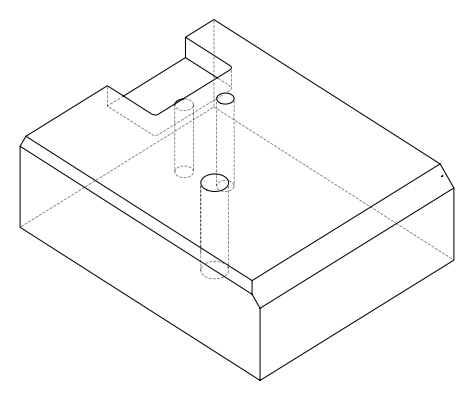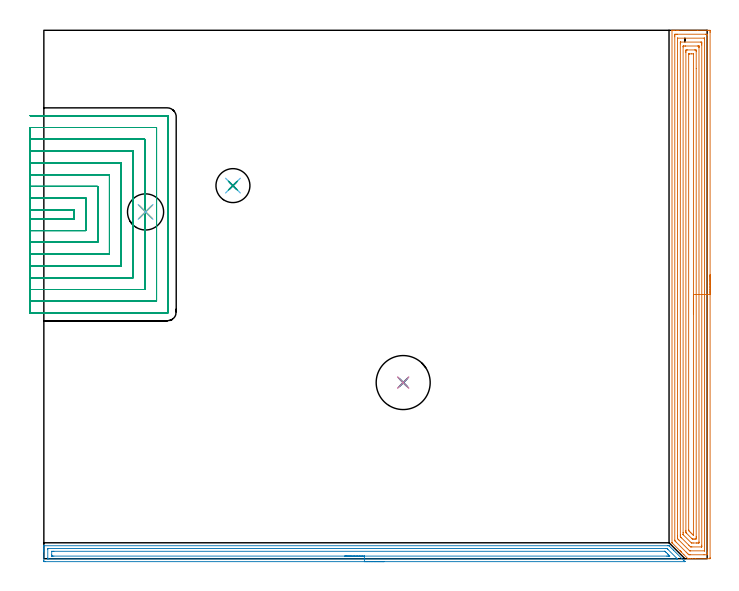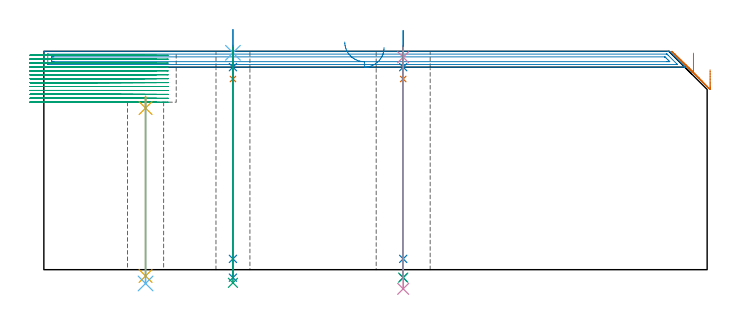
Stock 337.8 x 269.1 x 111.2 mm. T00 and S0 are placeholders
(PLAN: 15 operations, 11 tool changes, 84.3 min)
(1 AREA_MILL | FG_CHAMFER_SURFACE | UGT0205_001 | 15.34 min | 50641 mm3)
(2 AREA_MILL_1 | FG_CHAMFER_SURFACE_1 | UGT0205_001 | 7.97 min | 10537 mm3)
(3 MILL_SLOT | SLOT_PARTIAL_RECTANGULAR | NXT0201_009 | Follow Part, ap 2, ae 75% | 57.3 min | 189200 mm3)
(4 SPOT_DRILL | STEP1HOLE | NXT0321_9005460120000 | 0.05 min | 176 mm3)
(5 SPOT_DRILL_1 | STEP1HOLE_1 | NXT0321_9005460120000 | 0.05 min | 175 mm3)
(6 SPOT_DRILL_2 | STEP1HOLE_2 | NXT0321_9005460120000 | 0.03 min | 1 mm3)
(7 DRILL_BLIND_HOLE_INTO_CENTER | STEP1HOLE | NXT0301_065 | 0.07 min | 772 mm3)
(8 GUN_DRILL_THROUGH_HOLE | STEP1HOLE | UGT0307_008 | 0.62 min | 9605 mm3)
(9 DRILL_TO_ENLARGE_THROUGH_HOLE | STEP1HOLE | NXT0301_104 | 0.47 min | 6533 mm3)
(10 DRILL_TO_ENLARGE_THROUGH_HOLE_1 | STEP1HOLE | UGT0301_390 | 0.49 min | 48921 mm3)
(11 DRILL_THROUGH_HOLE_INTO_CENTER | STEP1HOLE_1 | NXT0301_065 | 0.37 min | 5764 mm3)
(12 DRILL_TO_ENLARGE_THROUGH_HOLE_2 | STEP1HOLE_1 | UGT0301_253 | 0.38 min | 16721 mm3)
(13 DRILL_BLIND_HOLE_INTO_CENTER_1 | STEP1HOLE_2 | NXT0301_065 | 0.07 min | 891 mm3)
(14 GUN_DRILL_THROUGH_HOLE_1 | STEP1HOLE_2 | UGT0307_008 | 0.62 min | 9622 mm3)
(15 DRILL_TO_ENLARGE_THROUGH_HOLE_3 | STEP1HOLE_2 | UGT0301_244 | 0.48 min | 15576 mm3)
(TOOL UGT0205_001 | Chamfer Mill 20 x 3 x 45 deg. | D20 FL50 Z2)
(TOOL NXT0201_009 | ENDMILL 8mm [2P460-0800-NA 1630] | D8 FL26 Z6)
(TOOL NXT0321_9005460120000 | NC Spot Drill, 142deg, 12mm, Carbide, Uncoated | D12 PA142 FL30 Z2)
(TOOL NXT0301_065 | Carbide Drill 9.4mm [860.1-0940-075A1-MM 2214] | D9.4 PA140 FL98 Z2)
(TOOL UGT0307_008 | Gun Drill 11 mm | D11 PA130 FL24 Z1)
(TOOL NXT0301_104 | Carbide Drill 14mm [860.1-1400-112A1-MM 2214] | D14 PA140 FL123 Z2)
(TOOL UGT0301_390 | Twist Drill 27.5 mm | D27.5 PA118 FL165 Z2)
(TOOL UGT0301_253 | Twist Drill 18.4 mm | D18.4 PA118 FL135 Z2)
(TOOL UGT0301_244 | Twist Drill 17.3 mm | D17.3 PA118 FL130 Z2)
(OP 1 AREA_MILL)
G17 G21 G94 G90
T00 M6
G54
G17 G0 G90 X339.3 Y144.55 S1061 M3
G43 Z121.2 H0
Z101.8
G94 G1 Y144.512 Z100.928 F250.
Y144.398 Z100.064
Y144.209 Z99.212
Y143.947 Z98.38
Y143.613 Z97.574
Y143.21 Z96.8
Y142.742 Z96.064
Y142.21 Z95.372
Y141.621 Z94.729
Y140.978 Z94.14
Y140.286 Z93.609
Y139.55 Z93.14
Y138.776 Z92.737
Y137.97 Z92.403
Y137.138 Z92.141
Y136.286 Z91.952
Y135.422 Z91.838
Y134.55 Z91.8
Y0.612
X339.295 Y0.168 Z91.803
X339.292 Y0.01 Z91.806
X339.13 Y0. Z91.968
X331.803 Z99.292
X330.367 Z100.729
X329.159 Z101.935
X328.058 Z103.041
X328.007 Y0.002 Z103.09
X327.982 Y0.017 Z103.115
X325.957 Y2.043 Z105.142
X324.754 Y3.245 Z106.344
X324.709 Y3.291 Z106.39
X324.507 Y3.492 Z106.592
X324.46 Y3.539 Z106.637
X324.411 Y3.588 Z106.688
X324.217 Y3.782 Z106.882
X324.166 Y3.833 Z106.931
X324.113 Y3.886 Z106.986
X323.927 Y4.072 Z107.172
X323.872 Y4.126 Z107.224
X323.815 Y4.184 Z107.283
X319.94 Y8.059 Z111.159
X319.901 Y8.1 Z111.197
Y8.101
X319.9 Y8.125 Z111.2
Y268.935
X319.902 Y269.094 Z111.189
X319.903 Y269.1 Z111.188
X320.232 Z110.867
X320.575 Z110.524
X321.229 Z109.866
X322.437 Z108.66
X322.991 Z108.103
X332.986 Z98.111
X338.249 Y269.099 Z92.848
X338.852 Y269.095 Z92.245
X339.292 Y269.09 Z91.806
X339.295 Y268.936 Z91.803
X339.299 Y268.488 Z91.801
X339.3 Y268.034 Z91.8
Y134.55
X337.886 Z93.214
Y3.291
X337.884 Y2.486 Z93.216
X337.882 Y2.398 Z93.218
X337.868 Y2.01 Z93.232
X337.48 Y2.003 Z93.62
X336.209 Y2. Z94.891
X329.159 Y2.001 Z101.941
X328.667 Y2.004 Z102.433
X328.477 Y2.01 Z102.623
X328.278 Y2.183 Z102.822
X328.055 Y2.398 Z103.045
X327.397 Y3.053 Z103.703
X327.159 Y3.291 Z103.941
X322.11 Y8.34 Z108.99
X321.804 Y8.648 Z109.296
X321.488 Y8.973 Z109.612
X321.321 Y9.157 Z109.779
X321.319 Y9.253 Z109.781
X321.315 Y9.454 Z109.785
X321.314 Y265.809 Z109.786
X321.316 Y266.614 Z109.784
X321.318 Y266.702 Z109.782
X321.332 Y267.09 Z109.768
X321.72 Y267.097 Z109.38
X322.11 Y267.099 Z108.99
X322.599 Y267.1 Z108.501
X337.09 Y267.099 Z94.01
X337.582 Y267.097 Z93.518
X337.789 Y267.09 Z93.311
X337.879 Y267.067 Z93.221
X337.884 Y266.79 Z93.216
X337.885 Y266.702 Z93.215
X337.886 Y134.55 Z93.214
X336.472 Z94.628
X336.471 Y4.184 Z94.629
X336.47 Y4.051 Z94.63
X336.468 Y4.019 Z94.632
X336.465 Y4.01 Z94.635
X336.45 Y4.006 Z94.65
X336.389 Y4.001 Z94.711
X329.34 Z101.76
X329.159 Y4.004 Z101.941
X328.979 Y4.01 Z102.121
X328.886 Y4.025 Z102.214
X328.83 Y4.077 Z102.27
X328.717 Y4.184 Z102.383
X323.358 Y9.541 Z107.742
X322.991 Y9.913 Z108.109
X322.737 Y10.174 Z108.363
X322.732 Y10.434 Z108.368
X322.73 Y10.699 Z108.37
X322.729 Y11.327 Z108.371
X322.728 Y11.593 Z108.372
X322.729 Y264.916 Z108.371
X322.73 Y265.049 Z108.37
X322.732 Y265.081 Z108.368
X322.734 Y265.09 Z108.366
X322.75 Y265.094 Z108.35
X322.811 Y265.099 Z108.289
X336.209 Y265.1 Z94.891
X336.39 Y265.097 Z94.71
X336.441 Y265.093 Z94.659
X336.465 Y265.089 Z94.635
X336.467 Y265.075 Z94.633
X336.47 Y265.005 Z94.63
X336.471 Y264.916 Z94.629
X336.472 Y264.65 Z94.628
Y134.55
X335.057 Z96.043
Y6.862
X335.055 Y6.246 Z96.045
X335.052 Y6.038 Z96.048
X335.05 Y6.011 Z96.05
X335.031 Y6.008 Z96.069
X334.978 Y6.004 Z96.122
X334.872 Y6.001 Z96.228
X330.01 Y6. Z101.09
X329.585 Y6.006 Z101.515
X329.374 Y6.01 Z101.726
X329.159 Y6.201 Z101.941
X328.487 Y6.862 Z102.613
X324.754 Y10.595 Z106.346
X324.391 Y10.96 Z106.709
X324.209 Y11.147 Z106.891
X324.165 Y11.196 Z106.935
X324.149 Y11.217 Z106.951
X324.148 Y11.239 Z106.952
X324.145 Y11.327 Z106.955
X324.143 Y11.946 Z106.957
Y12.22
Y262.238
X324.145 Y262.854 Z106.955
X324.148 Y263.062 Z106.952
X324.15 Y263.089 Z106.95
X324.169 Y263.092 Z106.931
X324.222 Y263.096 Z106.878
X324.328 Y263.099 Z106.772
X334.477 Y263.1 Z96.623
X334.875 Y263.09 Z96.225
X335.05 Y263.073 Z96.05
X335.052 Y262.974 Z96.048
X335.056 Y262.513 Z96.044
X335.057 Y262.238 Z96.043
Y261.619
Y134.55
X333.643 Z97.457
Y8.491
X333.641 Y8.333 Z97.459
X333.636 Y8.026 Z97.464
X333.565 Y8.01 Z97.535
X333.32 Y8.004 Z97.78
X332.684 Y8.001 Z98.416
X332.443 Y8. Z98.657
X330.68 Y8.001 Z100.42
X330.041 Y8.007 Z101.059
X329.789 Y8.01 Z101.311
X325.635 Y12.165 Z105.465
X325.582 Y12.22 Z105.518
X325.565 Y12.245 Z105.535
X325.562 Y12.261 Z105.538
X325.559 Y12.297 Z105.541
X325.557 Y13.113 Z105.543
Y13.192
Y260.61
X325.559 Y260.767 Z105.541
X325.564 Y261.074 Z105.536
X325.635 Y261.09 Z105.465
X325.88 Y261.096 Z105.22
X326.516 Y261.099 Z104.584
X326.757 Y261.1 Z104.343
X332.926 Z98.174
X333.565 Y261.098 Z97.535
X333.608 Y261.096 Z97.492
X333.629 Y261.091 Z97.471
X333.636 Y261.088 Z97.464
X333.638 Y261.004 Z97.462
X333.642 Y260.688 Z97.458
X333.643 Y260.531 Z97.457
Y260.452
Y134.55
X332.229 Z98.871
Y11.327
X332.228 Y10.896 Z98.872
X332.225 Y10.434 Z98.875
X332.222 Y10.01 Z98.878
X331.803 Y10.005 Z99.297
X331.349 Y10.001 Z99.751
X330.922 Z100.178
X330.465 Y10.004 Z100.635
X330.257 Y10.01 Z100.843
X330.041 Y10.215 Z101.059
X329.815 Y10.434 Z101.285
X327.397 Y12.851 Z103.703
X327.136 Y13.113 Z103.964
X327.048 Y13.206 Z104.052
X326.981 Y13.279 Z104.119
X326.978 Y13.33 Z104.122
X326.974 Y13.542 Z104.126
X326.972 Y14.006 Z104.128
X326.971 Y14.437 Z104.129
Y257.773
X326.972 Y258.204 Z104.128
X326.975 Y258.666 Z104.125
X326.978 Y259.09 Z104.122
X327.397 Y259.095 Z103.703
X327.851 Y259.099 Z103.249
X331.376 Z99.724
X331.803 Y259.094 Z99.297
X332.222 Y259.088 Z98.878
X332.225 Y258.666 Z98.875
X332.228 Y258.235 Z98.872
X332.229 Y249.667 Z98.871
Y134.55
X330.815 Z100.285
X330.814 Y12.329 Z100.286
X330.813 Y12.22 Z100.287
X330.81 Y12.084 Z100.29
X330.808 Y12.023 Z100.292
X330.781 Y12.01 Z100.319
X330.716 Z100.384
X330.487 Y12.22 Z100.613
X330.041 Y12.659 Z101.059
X329.584 Y13.113 Z101.516
X329.159 Y13.538 Z101.941
X328.692 Y14.006 Z102.408
X328.534 Y14.169 Z102.566
X328.409 Y14.3 Z102.691
X328.392 Y14.329 Z102.708
X328.39 Y14.35 Z102.71
X328.387 Y14.398 Z102.713
X328.385 Y14.79 Z102.715
Y14.899
X328.386 Y256.771 Z102.714
X328.387 Y256.88 Z102.713
X328.392 Y257.074 Z102.708
X328.394 Y257.09 Z102.706
X328.465 Y257.094 Z102.635
X328.581 Y257.098 Z102.519
X328.725 Y257.099 Z102.375
X328.942 Y257.1 Z102.158
X329.824 Z101.276
X330.705 Z100.395
X330.772 Y257.097 Z100.328
X330.791 Y257.095 Z100.309
X330.806 Y257.091 Z100.294
X330.809 Y257.063 Z100.291
X330.813 Y256.991 Z100.287
X330.814 Y256.88 Z100.286
X330.815 Y134.55 Z100.285
Y133.678 Z100.323
Y132.814 Z100.437
Y131.962 Z100.626
Y131.13 Z100.888
Y130.324 Z101.222
Y129.55 Z101.625
Y128.814 Z102.094
Y128.122 Z102.625
Y127.479 Z103.214
Y126.89 Z103.857
Y126.358 Z104.55
Y125.89 Z105.285
Y125.487 Z106.059
Y125.153 Z106.865
Y124.891 Z107.697
Y124.702 Z108.549
Y124.588 Z109.414
Y124.55 Z110.285
G0 Z121.2
M5
M2
(OP 2 AREA_MILL_1)
G17 G21 G94 G90
T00 M6
G54
G17 G0 G90 X173.25 Y-1.5 S1061 M3
G43 Z121.2 H0
Z113.1
G94 G1 X173.212 Z112.228 F250.
X173.098 Z111.364
X172.909 Z110.512
X172.647 Z109.68
X172.313 Z108.874
X171.91 Z108.1
X171.442 Z107.364
X170.91 Z106.672
X170.321 Z106.029
X169.678 Z105.44
X168.986 Z104.909
X168.25 Z104.44
X167.476 Z104.037
X166.67 Z103.703
X165.838 Z103.441
X164.986 Z103.252
X164.122 Z103.138
X163.25 Z103.1
X0.621
X0.114 Y-1.495 Z103.103
X0.009 Y-1.492 Z103.106
X0. Y-0.992 Z103.605
Y3.435 Z108.03
Y3.976 Z108.573
Y4.321 Z108.917
Y4.861 Z109.457
Y5.206 Z109.801
Y5.897 Z110.497
Y6.204 Z110.804
X0.008 Y6.576 Z111.167
X0.01 Y6.597 Z111.188
X0.174 Y6.6 Z111.2
X317.837
X318.395 Z111.183
X318.461 Y6.539 Z111.139
X320.681 Y4.321 Z108.918
X325.994 Y-0.992 Z103.604
X326.435 Y-1.435 Z103.165
X326.475 Y-1.477 Z103.122
X326.483 Y-1.495 Z103.104
X326.475 Y-1.5 Z103.1
X163.25
Y-0.086 Z104.514
X2.186 Y-0.085 Z104.515
X2.085 Y-0.084 Z104.516
X2.035 Y-0.082 Z104.518
X2.016 Y-0.079 Z104.521
X2.01 Y-0.069 Z104.531
X2.006 Y0.046 Z104.646
X2.001 Y0.297 Z104.897
Y4.724 Z109.324
X2.008 Y5.13 Z109.73
X2.01 Y5.178 Z109.778
X2.028 Y5.18 Z109.78
X2.081 Y5.183 Z109.783
X2.19 Y5.185 Z109.785
X316.964 Y5.186 Z109.786
X317.182 Y5.184 Z109.784
X317.291 Y5.181 Z109.781
X317.342 Y5.179 Z109.779
X317.376 Y5.162 Z109.762
X317.431 Y5.11 Z109.71
X317.837 Y4.712 Z109.312
X322.305 Y0.246 Z104.846
X322.513 Y0.036 Z104.636
X322.585 Y-0.041 Z104.559
X322.612 Y-0.073 Z104.527
X322.614 Y-0.079 Z104.521
X322.601 Y-0.081 Z104.519
X322.503 Y-0.084 Z104.516
X322.305 Y-0.086 Z104.514
X322.284
X163.25
Y1.328 Z105.928
X5.089 Y1.329 Z105.929
X4.533 Y1.33 Z105.93
X4.195 Y1.333 Z105.933
X4.084 Y1.335 Z105.935
X4.01 Y1.348 Z105.948
X4.006 Y1.471 Z106.071
X4.002 Y1.664 Z106.264
X4. Y1.858 Z106.458
X4.001 Y3.628 Z108.228
X4.004 Y3.693 Z108.293
X4.009 Y3.744 Z108.344
X4.014 Y3.765 Z108.365
X4.027 Y3.766 Z108.366
X4.195 Y3.769 Z108.369
X4.75 Y3.771 Z108.371
X5.089 Y3.772 Z108.372
X316.05 Y3.771 Z108.371
X316.163 Y3.77 Z108.37
X316.253 Y3.767 Z108.367
X316.309 Y3.765 Z108.365
X316.352 Y3.737 Z108.337
X316.661 Y3.435 Z108.035
X316.943 Y3.157 Z107.757
X317.551 Y2.55 Z107.15
X317.837 Y2.264 Z106.864
X318.434 Y1.664 Z106.264
X318.73 Y1.362 Z105.962
X318.747 Y1.335 Z105.935
X318.73 Y1.334 Z105.934
X318.175 Y1.33 Z105.93
X317.837 Y1.329 Z105.929
X317.282
X163.25 Y1.328 Z105.928
X162.378 Z105.967
X161.514 Z106.08
X160.662 Z106.269
X159.83 Z106.532
X159.024 Z106.865
X158.25 Z107.268
X157.514 Z107.737
X156.822 Z108.268
X156.179 Z108.857
X155.59 Z109.501
X155.058 Z110.193
X154.59 Z110.928
X154.187 Z111.702
X153.853 Z112.508
X153.591 Z113.34
X153.402 Z114.192
X153.288 Z115.057
X153.25 Z115.928
G0 Z121.2
M5
M2
(OP 3 MILL_SLOT)
G17 G21 G94 G90
T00 M6
G54
G17 G0 G90 X-7. Y173.1 S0 M3
G43 Z121.2 H1
Z109.208
G94 G1 X-4. F250.
X15.4 F500.
Y177.6
X-4.
X-7. F250.
Y167.1
X-4.
X21.4 F500.
Y183.6
X-4.
X-7. F250.
Y161.1
X-4.
X27.4 F500.
Y189.6
X-4.
X-7. F250.
Y155.1
X-4.
X33.4 F500.
Y195.6
X-4.
X-7. F250.
Y149.1
X-4.
X39.4 F500.
Y201.6
X-4.
X-7. F250.
Y143.1
X-4.
X45.4 F500.
Y207.6
X-4.
X-7. F250.
Y137.1
X-4.
X51.4 F500.
Y213.6
X-4.
X-7. F250.
Y131.1
X-4.
X57.4 F500.
Y219.6
X-4.
X-7. F250.
Y125.1
X-4.
X62.8 F500.
G3 X63.4 Y125.7 R0.6
G1 Y225.
G3 X62.8 Y225.6 R0.6
G1 X-4.
X-7. F250.
G0 Y173.1 Z107.215
G1 X-4.
X15.4 F500.
Y177.6
X-4.
X-7. F250.
Y167.1
X-4.
X21.4 F500.
Y183.6
X-4.
X-7. F250.
Y161.1
X-4.
X27.4 F500.
Y189.6
X-4.
X-7. F250.
Y155.1
X-4.
X33.4 F500.
Y195.6
X-4.
X-7. F250.
Y149.1
X-4.
X39.4 F500.
Y201.6
X-4.
X-7. F250.
Y143.1
X-4.
X45.4 F500.
Y207.6
X-4.
X-7. F250.
Y137.1
X-4.
X51.4 F500.
Y213.6
X-4.
X-7. F250.
Y131.1
X-4.
X57.4 F500.
Y219.6
X-4.
X-7. F250.
Y125.1
X-4.
X62.8 F500.
G3 X63.4 Y125.7 R0.6
G1 Y225.
G3 X62.8 Y225.6 R0.6
G1 X-4.
X-7. F250.
G0 Y173.1 Z105.223
G1 X-4.
X15.4 F500.
Y177.6
X-4.
X-7. F250.
Y167.1
X-4.
X21.4 F500.
Y183.6
X-4.
X-7. F250.
Y161.1
X-4.
X27.4 F500.
Y189.6
X-4.
X-7. F250.
Y155.1
X-4.
X33.4 F500.
Y195.6
X-4.
X-7. F250.
Y149.1
X-4.
X39.4 F500.
Y201.6
X-4.
X-7. F250.
Y143.1
X-4.
X45.4 F500.
Y207.6
X-4.
X-7. F250.
Y137.1
X-4.
X51.4 F500.
Y213.6
X-4.
X-7. F250.
Y131.1
X-4.
X57.4 F500.
Y219.6
X-4.
X-7. F250.
Y125.1
X-4.
X62.8 F500.
G3 X63.4 Y125.7 R0.6
G1 Y225.
G3 X62.8 Y225.6 R0.6
G1 X-4.
X-7. F250.
G0 Y173.1 Z103.231
G1 X-4.
X15.4 F500.
Y177.6
X-4.
X-7. F250.
Y167.1
X-4.
X21.4 F500.
Y183.6
X-4.
X-7. F250.
Y161.1
X-4.
X27.4 F500.
Y189.6
X-4.
X-7. F250.
Y155.1
X-4.
X33.4 F500.
Y195.6
X-4.
X-7. F250.
Y149.1
X-4.
X39.4 F500.
Y201.6
X-4.
X-7. F250.
Y143.1
X-4.
X45.4 F500.
Y207.6
X-4.
X-7. F250.
Y137.1
X-4.
X51.4 F500.
Y213.6
X-4.
X-7. F250.
Y131.1
X-4.
X57.4 F500.
Y219.6
X-4.
X-7. F250.
Y125.1
X-4.
X62.8 F500.
G3 X63.4 Y125.7 R0.6
G1 Y225.
G3 X62.8 Y225.6 R0.6
G1 X-4.
X-7. F250.
G0 Y173.1 Z101.238
G1 X-4.
X15.4 F500.
Y177.6
X-4.
X-7. F250.
Y167.1
X-4.
X21.4 F500.
Y183.6
X-4.
X-7. F250.
Y161.1
X-4.
X27.4 F500.
Y189.6
X-4.
X-7. F250.
Y155.1
X-4.
X33.4 F500.
Y195.6
X-4.
X-7. F250.
Y149.1
X-4.
X39.4 F500.
Y201.6
X-4.
X-7. F250.
Y143.1
X-4.
X45.4 F500.
Y207.6
X-4.
X-7. F250.
Y137.1
X-4.
X51.4 F500.
Y213.6
X-4.
X-7. F250.
Y131.1
X-4.
X57.4 F500.
Y219.6
X-4.
X-7. F250.
Y125.1
X-4.
X62.8 F500.
G3 X63.4 Y125.7 R0.6
G1 Y225.
G3 X62.8 Y225.6 R0.6
G1 X-4.
X-7. F250.
G0 Y173.1 Z99.246
G1 X-4.
X15.4 F500.
Y177.6
X-4.
X-7. F250.
Y167.1
X-4.
X21.4 F500.
Y183.6
X-4.
X-7. F250.
Y161.1
X-4.
X27.4 F500.
Y189.6
X-4.
X-7. F250.
Y155.1
X-4.
X33.4 F500.
Y195.6
X-4.
X-7. F250.
Y149.1
X-4.
X39.4 F500.
Y201.6
X-4.
X-7. F250.
Y143.1
X-4.
X45.4 F500.
Y207.6
X-4.
X-7. F250.
Y137.1
X-4.
X51.4 F500.
Y213.6
X-4.
X-7. F250.
Y131.1
X-4.
X57.4 F500.
Y219.6
X-4.
X-7. F250.
Y125.1
X-4.
X62.8 F500.
G3 X63.4 Y125.7 R0.6
G1 Y225.
G3 X62.8 Y225.6 R0.6
G1 X-4.
X-7. F250.
G0 Y173.1 Z97.254
G1 X-4.
X15.4 F500.
Y177.6
X-4.
X-7. F250.
Y167.1
X-4.
X21.4 F500.
Y183.6
X-4.
X-7. F250.
Y161.1
X-4.
X27.4 F500.
Y189.6
X-4.
X-7. F250.
Y155.1
X-4.
X33.4 F500.
Y195.6
X-4.
X-7. F250.
Y149.1
X-4.
X39.4 F500.
Y201.6
X-4.
X-7. F250.
Y143.1
X-4.
X45.4 F500.
Y207.6
X-4.
X-7. F250.
Y137.1
X-4.
X51.4 F500.
Y213.6
X-4.
X-7. F250.
Y131.1
X-4.
X57.4 F500.
Y219.6
X-4.
X-7. F250.
Y125.1
X-4.
X62.8 F500.
G3 X63.4 Y125.7 R0.6
G1 Y225.
G3 X62.8 Y225.6 R0.6
G1 X-4.
X-7. F250.
G0 Y173.1 Z95.261
G1 X-4.
X15.4 F500.
Y177.6
X-4.
X-7. F250.
Y167.1
X-4.
X21.4 F500.
Y183.6
X-4.
X-7. F250.
Y161.1
X-4.
X27.4 F500.
Y189.6
X-4.
X-7. F250.
Y155.1
X-4.
X33.4 F500.
Y195.6
X-4.
X-7. F250.
Y149.1
X-4.
X39.4 F500.
Y201.6
X-4.
X-7. F250.
Y143.1
X-4.
X45.4 F500.
Y207.6
X-4.
X-7. F250.
Y137.1
X-4.
X51.4 F500.
Y213.6
X-4.
X-7. F250.
Y131.1
X-4.
X57.4 F500.
Y219.6
X-4.
X-7. F250.
Y125.1
X-4.
X62.8 F500.
G3 X63.4 Y125.7 R0.6
G1 Y225.
G3 X62.8 Y225.6 R0.6
G1 X-4.
X-7. F250.
G0 Y173.1 Z93.269
G1 X-4.
X15.4 F500.
Y177.6
X-4.
X-7. F250.
Y167.1
X-4.
X21.4 F500.
Y183.6
X-4.
X-7. F250.
Y161.1
X-4.
X27.4 F500.
Y189.6
X-4.
X-7. F250.
Y155.1
X-4.
X33.4 F500.
Y195.6
X-4.
X-7. F250.
Y149.1
X-4.
X39.4 F500.
Y201.6
X-4.
X-7. F250.
Y143.1
X-4.
X45.4 F500.
Y207.6
X-4.
X-7. F250.
Y137.1
X-4.
X51.4 F500.
Y213.6
X-4.
X-7. F250.
Y131.1
X-4.
X57.4 F500.
Y219.6
X-4.
X-7. F250.
Y125.1
X-4.
X62.8 F500.
G3 X63.4 Y125.7 R0.6
G1 Y225.
G3 X62.8 Y225.6 R0.6
G1 X-4.
X-7. F250.
G0 Y173.1 Z91.277
G1 X-4.
X15.4 F500.
Y177.6
X-4.
X-7. F250.
Y167.1
X-4.
X21.4 F500.
Y183.6
X-4.
X-7. F250.
Y161.1
X-4.
X27.4 F500.
Y189.6
X-4.
X-7. F250.
Y155.1
X-4.
X33.4 F500.
Y195.6
X-4.
X-7. F250.
Y149.1
X-4.
X39.4 F500.
Y201.6
X-4.
X-7. F250.
Y143.1
X-4.
X45.4 F500.
Y207.6
X-4.
X-7. F250.
Y137.1
X-4.
X51.4 F500.
Y213.6
X-4.
X-7. F250.
Y131.1
X-4.
X57.4 F500.
Y219.6
X-4.
X-7. F250.
Y125.1
X-4.
X62.8 F500.
G3 X63.4 Y125.7 R0.6
G1 Y225.
G3 X62.8 Y225.6 R0.6
G1 X-4.
X-7. F250.
G0 Y173.1 Z89.285
G1 X-4.
X15.4 F500.
Y177.6
X-4.
X-7. F250.
Y167.1
X-4.
X21.4 F500.
Y183.6
X-4.
X-7. F250.
Y161.1
X-4.
X27.4 F500.
Y189.6
X-4.
X-7. F250.
Y155.1
X-4.
X33.4 F500.
Y195.6
X-4.
X-7. F250.
Y149.1
X-4.
X39.4 F500.
Y201.6
X-4.
X-7. F250.
Y143.1
X-4.
X45.4 F500.
Y207.6
X-4.
X-7. F250.
Y137.1
X-4.
X51.4 F500.
Y213.6
X-4.
X-7. F250.
Y131.1
X-4.
X57.4 F500.
Y219.6
X-4.
X-7. F250.
Y125.1
X-4.
X62.8 F500.
G3 X63.4 Y125.7 R0.6
G1 Y225.
G3 X62.8 Y225.6 R0.6
G1 X-4.
X-7. F250.
G0 Y173.1 Z87.292
G1 X-4.
X15.4 F500.
Y177.6
X-4.
X-7. F250.
Y167.1
X-4.
X21.4 F500.
Y183.6
X-4.
X-7. F250.
Y161.1
X-4.
X27.4 F500.
Y189.6
X-4.
X-7. F250.
Y155.1
X-4.
X33.4 F500.
Y195.6
X-4.
X-7. F250.
Y149.1
X-4.
X39.4 F500.
Y201.6
X-4.
X-7. F250.
Y143.1
X-4.
X45.4 F500.
Y207.6
X-4.
X-7. F250.
Y137.1
X-4.
X51.4 F500.
Y213.6
X-4.
X-7. F250.
Y131.1
X-4.
X57.4 F500.
Y219.6
X-4.
X-7. F250.
Y125.1
X-4.
X62.8 F500.
G3 X63.4 Y125.7 R0.6
G1 Y225.
G3 X62.8 Y225.6 R0.6
G1 X-4.
X-7. F250.
G0 Y173.1 Z85.3
G1 X-4.
X15.4 F500.
Y177.6
X-4.
X-7. F250.
Y167.1
X-4.
X21.4 F500.
Y183.6
X-4.
X-7. F250.
Y161.1
X-4.
X27.4 F500.
Y189.6
X-4.
X-7. F250.
Y155.1
X-4.
X33.4 F500.
Y195.6
X-4.
X-7. F250.
Y149.1
X-4.
X39.4 F500.
Y201.6
X-4.
X-7. F250.
Y143.1
X-4.
X45.4 F500.
Y207.6
X-4.
X-7. F250.
Y137.1
X-4.
X51.4 F500.
Y213.6
X-4.
X-7. F250.
Y131.1
X-4.
X57.4 F500.
Y219.6
X-4.
X-7. F250.
Y125.1
X-4.
X62.8 F500.
G3 X63.4 Y125.7 R0.6
G1 Y225.
G3 X62.8 Y225.6 R0.6
G1 X-4.
X-7. F250.
G0 Z121.2
M5
M2
(OP 4 SPOT_DRILL)
G17 G21 G94 G90
T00 M6
G54
G17 G0 G90 X183. Y89.7 S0 M3
G43 Z121.2 H0
G94 G81 G98 Z108.2 F250. R114.2
G80
M5
M2
(OP 5 SPOT_DRILL_1)
G17 G21 G94 G90
T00 M6
G54
G17 G0 G90 X51.8 Y176.6 S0 M3
G43 Z121.2 H0
G94 G81 G98 Z82.3 F250. R88.3
G80
M5
M2
(OP 6 SPOT_DRILL_2)
G17 G21 G94 G90
T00 M6
G54
G17 G0 G90 X96.3 Y190. S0 M3
G43 Z121.2 H0
G94 G81 G98 Z110.455 F250. R114.2
G80
M5
M2
(OP 7 DRILL_BLIND_HOLE_INTO_CENTER)
G17 G21 G94 G90
T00 M6
G54
G17 G0 G90 X183. Y89.7 S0 M3
G43 Z121.2 H1
G94 G81 G98 Z97.1 F250. R113.2
G80
M5
M2
(OP 8 GUN_DRILL_THROUGH_HOLE)
G17 G21 G94 G90
T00 M6
G54
G17 G0 G90 X183. Y89.7 M8
G43 Z121.714 H0
S716 M3
G94 G1 Z103.135 F125. M26
G4 X.084
Z5.5 F250.
G4 X.084
Z-4.065 F125.
G4 X.084
M5
M9
G0 Z121.714
M2
(OP 9 DRILL_TO_ENLARGE_THROUGH_HOLE)
G17 G21 G94 G90
T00 M6
G54
G17 G0 G90 X183. Y89.7 S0 M3
G43 Z121.2 H1
G94 G73 G98 Z-4.048 F250. Q12.805 R113.2
G80
M5
M2
(OP 10 DRILL_TO_ENLARGE_THROUGH_HOLE_1)
G17 G21 G94 G90
T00 M6
G54
G17 G0 G90 X183. Y89.7 S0 M3
G43 Z121.2 H0
G94 G73 G98 Z-9.762 F250. Q24.192 R113.2
G80
M5
M2
(OP 11 DRILL_THROUGH_HOLE_INTO_CENTER)
G17 G21 G94 G90
T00 M6
G54
G17 G0 G90 X51.8 Y176.6 S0 M3
G43 Z121.2 H1
G94 G73 G98 Z-3.211 F250. Q8.851 R87.3
G80
M5
M2
(OP 12 DRILL_TO_ENLARGE_THROUGH_HOLE_2)
G17 G21 G94 G90
T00 M6
G54
G17 G0 G90 X51.8 Y176.6 S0 M3
G43 Z121.2 H0
G94 G73 G98 Z-7.028 F250. Q15.388 R87.3
G80
M5
M2
(OP 13 DRILL_BLIND_HOLE_INTO_CENTER_1)
G17 G21 G94 G90
T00 M6
G54
G17 G0 G90 X96.3 Y190. S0 M3
G43 Z121.2 H1
G94 G81 G98 Z97.1 F250. R113.2
G80
M5
M2
(OP 14 GUN_DRILL_THROUGH_HOLE_1)
G17 G21 G94 G90
T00 M6
G54
G17 G0 G90 X96.3 Y190. M8
G43 Z122.229 H0
S716 M3
G94 G1 Z103.135 F125. M26
G4 X.084
Z5.5 F250.
G4 X.084
Z-4.065 F125.
G4 X.084
M5
M9
G0 Z122.229
M2
(OP 15 DRILL_TO_ENLARGE_THROUGH_HOLE_3)
G17 G21 G94 G90
T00 M6
G54
G17 G0 G90 X96.3 Y190. S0 M3
G43 Z121.2 H0
G94 G73 G98 Z-6.697 F250. Q16.842 R113.2
G80
M5
M2
